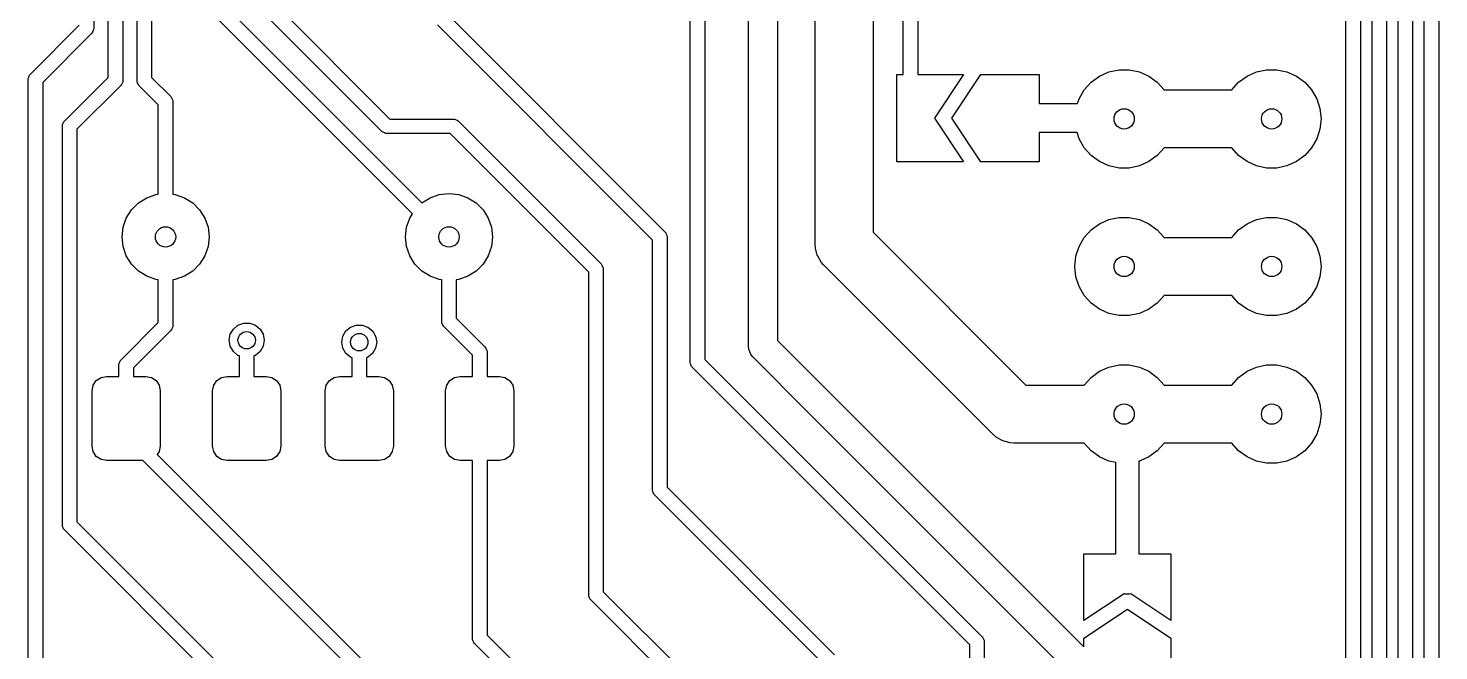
# Model space of a CAD drawing. Extents: x 0.04 to 1.96, y 0.03 to 3.58.
# Drawn here: x 1.007 to 1.963, y 0.79 to 1.211 of the extents above; entities that cross this region are included whole.
import ezdxf

# ---------------------------------------------------------------- set-up
doc = ezdxf.new("R2010")
doc.units = 0
doc.header["$MEASUREMENT"] = 0
doc.layers.add('BLACK', color=7, linetype='CONTINUOUS')

msp = doc.modelspace()

# ---------------------------------------------------------------- linework, layer by layer
at = {"layer": 'BLACK', "linetype": 'CONTINUOUS'}
for p, q in [((1.95323, 0.12519), (1.95323, 2.47296)), ((1.96307, 2.475), (1.96307, 0.12315)), ((1.93551, 0.13747), (1.93551, 1.82253)), ((1.94535, 1.82457), (1.94535, 0.13543)), ((1.9178, 0.56976), (1.9178, 1.77505)), ((1.92764, 1.77709), (1.92764, 0.56772)), ((1.05134, 1.54817), (1.05134, 1.21142)), ((1.06118, 1.17814), (1.06118, 1.54792)), ((1.07102, 1.54817), (1.07102, 1.1761)), ((1.08071, 1.17598), (1.08071, 1.53213)), ((1.09055, 1.53117), (1.09055, 1.17802)), ((1.60008, 1.18004), (1.60008, 1.50642)), ((1.60992, 1.50846), (1.60992, 1.18004)), ((1.54031, 1.065), (1.54031, 1.43)), ((1.57969, 1.43), (1.57969, 1.07315)), ((1.51484, 1.31223), (1.51484, 0.99986)), ((1.49516, 0.99579), (1.49516, 1.30816)), ((1.45571, 0.98504), (1.45571, 1.29233)), ((1.46555, 1.29437), (1.46555, 0.98708)), ((1.90008, 0.64162), (1.90008, 1.29276)), ((1.90992, 1.2948), (1.90992, 0.63958)), ((1.11039, 1.25657), (1.27381, 1.09315)), ((1.26734, 1.0857), (1.10199, 1.25105)), ((1.1752, 1.22676), (1.25204, 1.14992)), ((1.24652, 1.14152), (1.1668, 1.22124)), ((1.28813, 1.22383), (1.43852, 1.07344)), ((1.00833, 1.18029), (1.0415, 1.21346)), ((1.0499, 1.20794), (1.01673, 1.17477)), ((1.05051, 1.20868), (1.0499, 1.20794)), ((1.05124, 1.21046), (1.05051, 1.20868)), ((1.05134, 1.21142), (1.05124, 1.21046)), ((1.05124, 1.21046), (1.05124, 1.21046)), ((1.43012, 1.06792), (1.28432, 1.21372)), ((1.00689, 1.17681), (1.00698, 1.17777)), ((1.00689, 0.68819), (1.00689, 1.17681)), ((1.00698, 1.17777), (1.00772, 1.17955)), ((1.00772, 1.17955), (1.00833, 1.18029)), ((1.00772, 1.17955), (1.00772, 1.17955)), ((1.03152, 1.14848), (1.06118, 1.17814)), ((1.09055, 1.17802), (1.10348, 1.16509)), ((1.59562, 1.12098), (1.59562, 1.18004)), ((1.59562, 1.18004), (1.60008, 1.18004)), ((1.60992, 1.18004), (1.6409, 1.18004)), ((1.6409, 1.18004), (1.62121, 1.15051)), ((1.63302, 1.15051), (1.65271, 1.18004)), ((1.65271, 1.18004), (1.69208, 1.18004)), ((1.69208, 1.18004), (1.69208, 1.16035)), ((1.72741, 1.17487), (1.73307, 1.17898)), ((1.73307, 1.17898), (1.73946, 1.18183)), ((1.73946, 1.18183), (1.74631, 1.18328)), ((1.74631, 1.18328), (1.7533, 1.18328)), ((1.7533, 1.18328), (1.76014, 1.18183)), ((1.76014, 1.18183), (1.76654, 1.17898)), ((1.76654, 1.17898), (1.7722, 1.17487)), ((1.82741, 1.17487), (1.83307, 1.17898)), ((1.83307, 1.17898), (1.83946, 1.18183)), ((1.83946, 1.18183), (1.84631, 1.18328)), ((1.84631, 1.18328), (1.8533, 1.18328)), ((1.8533, 1.18328), (1.86014, 1.18183)), ((1.86014, 1.18183), (1.86654, 1.17898)), ((1.86654, 1.17898), (1.8722, 1.17487)), ((1.01673, 1.17477), (1.01673, 0.69023)), ((1.06958, 1.17262), (1.03992, 1.14296)), ((1.07019, 1.17337), (1.06958, 1.17262)), ((1.07093, 1.17514), (1.07019, 1.17337)), ((1.07102, 1.1761), (1.07093, 1.17514)), ((1.0808, 1.17502), (1.08071, 1.17598)), ((1.08102, 1.1745), (1.0808, 1.17502)), ((1.0808, 1.17502), (1.0808, 1.17502)), ((1.08154, 1.17325), (1.08102, 1.1745)), ((1.08215, 1.1725), (1.08154, 1.17325)), ((1.08154, 1.17325), (1.08154, 1.17325)), ((1.09508, 1.15958), (1.08215, 1.1725)), ((1.71923, 1.16361), (1.72273, 1.16967)), ((1.72273, 1.16967), (1.72741, 1.17487)), ((1.7722, 1.17487), (1.77686, 1.16969)), ((1.77686, 1.16969), (1.82274, 1.16969)), ((1.82274, 1.16969), (1.82741, 1.17487)), ((1.8722, 1.17487), (1.87688, 1.16967)), ((1.87688, 1.16967), (1.88037, 1.16361)), ((1.09508, 1.09897), (1.09508, 1.15958)), ((1.10348, 1.16509), (1.10409, 1.16435)), ((1.10409, 1.16435), (1.10409, 1.16435)), ((1.10409, 1.16435), (1.10483, 1.16257)), ((1.10483, 1.16257), (1.10492, 1.16161)), ((1.10492, 1.16161), (1.10492, 1.09897)), ((1.69208, 1.16035), (1.71817, 1.16035)), ((1.71817, 1.16035), (1.71923, 1.16361)), ((1.88037, 1.16361), (1.88254, 1.15696)), ((1.03017, 1.14596), (1.03091, 1.14773)), ((1.03091, 1.14773), (1.03152, 1.14848)), ((1.03091, 1.14773), (1.03091, 1.14773)), ((1.25204, 1.14992), (1.295, 1.14992)), ((1.295, 1.14992), (1.29596, 1.14983)), ((1.29596, 1.14983), (1.29596, 1.14983)), ((1.29596, 1.14983), (1.29648, 1.14961)), ((1.29648, 1.14961), (1.29773, 1.14909)), ((1.29773, 1.14909), (1.29773, 1.14909)), ((1.29773, 1.14909), (1.29848, 1.14848)), ((1.29848, 1.14848), (1.39521, 1.05175)), ((1.62121, 1.15051), (1.6409, 1.12098)), ((1.65271, 1.12098), (1.63302, 1.15051)), ((1.88254, 1.15696), (1.88327, 1.15)), ((1.88327, 1.15), (1.88254, 1.14304)), ((1.03008, 1.145), (1.03017, 1.14596)), ((1.03008, 0.875), (1.03008, 1.145)), ((1.03992, 1.14296), (1.03992, 0.87704)), ((1.24727, 1.14091), (1.24652, 1.14152)), ((1.24831, 1.14048), (1.24727, 1.14091)), ((1.24727, 1.14091), (1.24727, 1.14091)), ((1.24904, 1.14017), (1.24831, 1.14048)), ((1.25, 1.14008), (1.24904, 1.14017)), ((1.24904, 1.14017), (1.24904, 1.14017)), ((1.29296, 1.14008), (1.25, 1.14008)), ((1.38681, 1.04623), (1.29296, 1.14008)), ((1.71784, 1.14067), (1.69208, 1.14067)), ((1.69208, 1.14067), (1.69208, 1.12098)), ((1.71923, 1.13639), (1.71784, 1.14067)), ((1.88254, 1.14304), (1.88037, 1.13639)), ((1.72273, 1.13033), (1.71923, 1.13639)), ((1.72741, 1.12513), (1.72273, 1.13033)), ((1.77686, 1.13031), (1.7722, 1.12513)), ((1.82274, 1.13031), (1.77686, 1.13031)), ((1.82741, 1.12513), (1.82274, 1.13031)), ((1.87688, 1.13033), (1.8722, 1.12513)), ((1.88037, 1.13639), (1.87688, 1.13033)), ((1.6409, 1.12098), (1.59562, 1.12098)), ((1.69208, 1.12098), (1.65271, 1.12098)), ((1.73307, 1.12102), (1.72741, 1.12513)), ((1.73946, 1.11817), (1.73307, 1.12102)), ((1.76654, 1.12102), (1.76014, 1.11817)), ((1.7722, 1.12513), (1.76654, 1.12102)), ((1.83307, 1.12102), (1.82741, 1.12513)), ((1.83946, 1.11817), (1.83307, 1.12102)), ((1.86654, 1.12102), (1.86014, 1.11817)), ((1.8722, 1.12513), (1.86654, 1.12102)), ((1.74631, 1.11672), (1.73946, 1.11817)), ((1.7533, 1.11672), (1.74631, 1.11672)), ((1.76014, 1.11817), (1.7533, 1.11672)), ((1.84631, 1.11672), (1.83946, 1.11817)), ((1.8533, 1.11672), (1.84631, 1.11672)), ((1.86014, 1.11817), (1.8533, 1.11672)), ((1.07691, 1.08841), (1.08159, 1.09309)), ((1.08159, 1.09309), (1.08719, 1.0966)), ((1.08719, 1.0966), (1.09343, 1.09879)), ((1.09343, 1.09879), (1.09508, 1.09897)), ((1.10492, 1.09897), (1.10657, 1.09879)), ((1.10657, 1.09879), (1.11281, 1.0966)), ((1.11281, 1.0966), (1.11841, 1.09309)), ((1.11841, 1.09309), (1.12309, 1.08841)), ((1.27381, 1.09315), (1.27931, 1.0966)), ((1.27931, 1.0966), (1.28556, 1.09879)), ((1.28556, 1.09879), (1.29213, 1.09953)), ((1.29213, 1.09953), (1.2987, 1.09879)), ((1.2987, 1.09879), (1.30494, 1.0966)), ((1.30494, 1.0966), (1.31054, 1.09309)), ((1.31054, 1.09309), (1.31521, 1.08841)), ((1.07121, 1.07657), (1.0734, 1.08281)), ((1.0734, 1.08281), (1.07691, 1.08841)), ((1.12309, 1.08841), (1.1266, 1.08281)), ((1.1266, 1.08281), (1.12879, 1.07657)), ((1.26334, 1.07657), (1.26552, 1.08281)), ((1.26552, 1.08281), (1.26734, 1.0857)), ((1.31521, 1.08841), (1.31873, 1.08281)), ((1.31873, 1.08281), (1.32091, 1.07657)), ((1.73307, 1.07898), (1.73946, 1.08183)), ((1.73946, 1.08183), (1.74631, 1.08328)), ((1.74631, 1.08328), (1.7533, 1.08328)), ((1.7533, 1.08328), (1.76014, 1.08183)), ((1.76014, 1.08183), (1.76654, 1.07898)), ((1.83307, 1.07898), (1.83946, 1.08183)), ((1.83946, 1.08183), (1.84631, 1.08328)), ((1.84631, 1.08328), (1.8533, 1.08328)), ((1.8533, 1.08328), (1.86014, 1.08183)), ((1.86014, 1.08183), (1.86654, 1.07898)), ((1.07047, 1.07), (1.07121, 1.07657)), ((1.12879, 1.07657), (1.12953, 1.07)), ((1.2626, 1.07), (1.26334, 1.07657)), ((1.32091, 1.07657), (1.32165, 1.07)), ((1.43852, 1.07344), (1.43913, 1.07269)), ((1.43913, 1.07269), (1.43913, 1.07269)), ((1.43913, 1.07269), (1.43943, 1.07196)), ((1.43943, 1.07196), (1.43985, 1.07096)), ((1.43985, 1.07096), (1.43987, 1.07092)), ((1.57969, 1.07315), (1.68315, 0.96969)), ((1.72273, 1.06967), (1.72741, 1.07487)), ((1.72741, 1.07487), (1.73307, 1.07898)), ((1.76654, 1.07898), (1.7722, 1.07487)), ((1.7722, 1.07487), (1.77686, 1.06969)), ((1.82274, 1.06969), (1.82741, 1.07487)), ((1.82741, 1.07487), (1.83307, 1.07898)), ((1.86654, 1.07898), (1.8722, 1.07487)), ((1.8722, 1.07487), (1.87688, 1.06967)), ((1.07121, 1.06343), (1.07047, 1.07)), ((1.0734, 1.05719), (1.07121, 1.06343)), ((1.12879, 1.06343), (1.1266, 1.05719)), ((1.12953, 1.07), (1.12879, 1.06343)), ((1.26334, 1.06343), (1.2626, 1.07)), ((1.26552, 1.05719), (1.26334, 1.06343)), ((1.32091, 1.06343), (1.31873, 1.05719)), ((1.32165, 1.07), (1.32091, 1.06343)), ((1.43012, 0.89843), (1.43012, 1.06792)), ((1.43987, 1.07092), (1.43996, 1.06996)), ((1.43996, 1.06996), (1.43996, 0.90046)), ((1.54048, 1.06243), (1.54031, 1.065)), ((1.5418, 1.05753), (1.54048, 1.06243)), ((1.54048, 1.06243), (1.54048, 1.06243)), ((1.71707, 1.05696), (1.71923, 1.06361)), ((1.71923, 1.06361), (1.72273, 1.06967)), ((1.77686, 1.06969), (1.82274, 1.06969)), ((1.87688, 1.06967), (1.88037, 1.06361)), ((1.88037, 1.06361), (1.88254, 1.05696)), ((1.07691, 1.05159), (1.0734, 1.05719)), ((1.1266, 1.05719), (1.12309, 1.05159)), ((1.26904, 1.05159), (1.26552, 1.05719)), ((1.31873, 1.05719), (1.31521, 1.05159)), ((1.54181, 1.05747), (1.5418, 1.05753)), ((1.54438, 1.05302), (1.54181, 1.05747)), ((1.54608, 1.05108), (1.54438, 1.05302)), ((1.54438, 1.05302), (1.54438, 1.05302)), ((1.71634, 1.05), (1.71707, 1.05696)), ((1.88254, 1.05696), (1.88327, 1.05)), ((1.08159, 1.04691), (1.07691, 1.05159)), ((1.08719, 1.0434), (1.08159, 1.04691)), ((1.09343, 1.04121), (1.08719, 1.0434)), ((1.11281, 1.0434), (1.10657, 1.04121)), ((1.11841, 1.04691), (1.11281, 1.0434)), ((1.12309, 1.05159), (1.11841, 1.04691)), ((1.27372, 1.04691), (1.26904, 1.05159)), ((1.27931, 1.0434), (1.27372, 1.04691)), ((1.28556, 1.04121), (1.27931, 1.0434)), ((1.30494, 1.0434), (1.2987, 1.04121)), ((1.31054, 1.04691), (1.30494, 1.0434)), ((1.31521, 1.05159), (1.31054, 1.04691)), ((1.38681, 0.82756), (1.38681, 1.04623)), ((1.39521, 1.05175), (1.39582, 1.051)), ((1.39582, 1.051), (1.39649, 1.04938)), ((1.39649, 1.04938), (1.39656, 1.04923)), ((1.39656, 1.04923), (1.39665, 1.04827)), ((1.39665, 1.04827), (1.39665, 0.8296)), ((1.66108, 0.93608), (1.54608, 1.05108)), ((1.71707, 1.04304), (1.71634, 1.05)), ((1.71923, 1.03639), (1.71707, 1.04304)), ((1.88254, 1.04304), (1.88037, 1.03639)), ((1.88327, 1.05), (1.88254, 1.04304)), ((1.09508, 1.04103), (1.09343, 1.04121)), ((1.09508, 1.01204), (1.09508, 1.04103)), ((1.10657, 1.04121), (1.10492, 1.04103)), ((1.10492, 1.04103), (1.10492, 1.01)), ((1.2872, 1.04103), (1.28556, 1.04121)), ((1.2872, 1.01287), (1.2872, 1.04103)), ((1.2987, 1.04121), (1.29705, 1.04103)), ((1.29705, 1.04103), (1.29705, 1.01491)), ((1.72273, 1.03033), (1.71923, 1.03639)), ((1.88037, 1.03639), (1.87688, 1.03033)), ((1.72741, 1.02513), (1.72273, 1.03033)), ((1.73307, 1.02102), (1.72741, 1.02513)), ((1.7722, 1.02513), (1.76654, 1.02102)), ((1.77686, 1.03031), (1.7722, 1.02513)), ((1.82274, 1.03031), (1.77686, 1.03031)), ((1.82741, 1.02513), (1.82274, 1.03031)), ((1.83307, 1.02102), (1.82741, 1.02513)), ((1.8722, 1.02513), (1.86654, 1.02102)), ((1.87688, 1.03033), (1.8722, 1.02513)), ((1.29705, 1.01491), (1.31647, 0.99549)), ((1.73946, 1.01817), (1.73307, 1.02102)), ((1.74631, 1.01672), (1.73946, 1.01817)), ((1.7533, 1.01672), (1.74631, 1.01672)), ((1.76014, 1.01817), (1.7533, 1.01672)), ((1.76654, 1.02102), (1.76014, 1.01817)), ((1.83946, 1.01817), (1.83307, 1.02102)), ((1.84631, 1.01672), (1.83946, 1.01817)), ((1.8533, 1.01672), (1.84631, 1.01672)), ((1.86014, 1.01817), (1.8533, 1.01672)), ((1.86654, 1.02102), (1.86014, 1.01817)), ((1.06983, 0.98679), (1.09508, 1.01204)), ((1.10348, 1.00652), (1.07823, 0.98127)), ((1.10409, 1.00727), (1.10348, 1.00652)), ((1.10483, 1.00904), (1.10409, 1.00727)), ((1.10492, 1.01), (1.10483, 1.00904)), ((1.10483, 1.00904), (1.10483, 1.00904)), ((1.14319, 1), (1.1439, 1.00404)), ((1.1439, 1.00404), (1.14595, 1.00759)), ((1.14595, 1.00759), (1.14909, 1.01023)), ((1.14909, 1.01023), (1.15295, 1.01163)), ((1.15295, 1.01163), (1.15705, 1.01163)), ((1.15705, 1.01163), (1.16091, 1.01023)), ((1.16091, 1.01023), (1.16405, 1.00759)), ((1.16405, 1.00759), (1.1661, 1.00404)), ((1.1661, 1.00404), (1.16681, 1)), ((1.2202, 1.00274), (1.22225, 1.00629)), ((1.22225, 1.00629), (1.22539, 1.00893)), ((1.22539, 1.00893), (1.22925, 1.01033)), ((1.22925, 1.01033), (1.23335, 1.01033)), ((1.23335, 1.01033), (1.2372, 1.00893)), ((1.2372, 1.00893), (1.24035, 1.00629)), ((1.24035, 1.00629), (1.2424, 1.00274)), ((1.2873, 1.01191), (1.2872, 1.01287)), ((1.28803, 1.01014), (1.2873, 1.01191)), ((1.28865, 1.00939), (1.28803, 1.01014)), ((1.28803, 1.01014), (1.28803, 1.01014)), ((1.30807, 0.98997), (1.28865, 1.00939)), ((1.1439, 0.99596), (1.14319, 1)), ((1.14595, 0.99241), (1.1439, 0.99596)), ((1.1661, 0.99596), (1.16405, 0.99241)), ((1.16681, 1), (1.1661, 0.99596)), ((1.21949, 0.9987), (1.2202, 1.00274)), ((1.2202, 0.99466), (1.21949, 0.9987)), ((1.22225, 0.99111), (1.2202, 0.99466)), ((1.2424, 0.99466), (1.24035, 0.99111)), ((1.2424, 1.00274), (1.24311, 0.9987)), ((1.24311, 0.9987), (1.2424, 0.99466)), ((1.31647, 0.99549), (1.31708, 0.99474)), ((1.31708, 0.99474), (1.31708, 0.99474)), ((1.31708, 0.99474), (1.31782, 0.99297)), ((1.49535, 0.99387), (1.49516, 0.99579)), ((1.51484, 0.99986), (1.54985, 0.96485)), ((1.06848, 0.98427), (1.06922, 0.98604)), ((1.06922, 0.98604), (1.06983, 0.98679)), ((1.06922, 0.98604), (1.06922, 0.98604)), ((1.14909, 0.98977), (1.14595, 0.99241)), ((1.15008, 0.98941), (1.14909, 0.98977)), ((1.15008, 0.97555), (1.15008, 0.98941)), ((1.16091, 0.98977), (1.15992, 0.98941)), ((1.15992, 0.98941), (1.15992, 0.97555)), ((1.16405, 0.99241), (1.16091, 0.98977)), ((1.22539, 0.98847), (1.22225, 0.99111)), ((1.22638, 0.98811), (1.22539, 0.98847)), ((1.22638, 0.97555), (1.22638, 0.98811)), ((1.2372, 0.98847), (1.23622, 0.98811)), ((1.23622, 0.98811), (1.23622, 0.97555)), ((1.24035, 0.99111), (1.2372, 0.98847)), ((1.30807, 0.97555), (1.30807, 0.98997)), ((1.31782, 0.99297), (1.31791, 0.99201)), ((1.31791, 0.99201), (1.31791, 0.97555)), ((1.4558, 0.98408), (1.45571, 0.98504)), ((1.46555, 0.98708), (1.65348, 0.79915)), ((1.49682, 0.99032), (1.49535, 0.99387)), ((1.49804, 0.98883), (1.49682, 0.99032)), ((1.49682, 0.99032), (1.49682, 0.99032)), ((1.53593, 0.95093), (1.49804, 0.98883)), ((1.05625, 0.9748), (1.06002, 0.97555)), ((1.06002, 0.97555), (1.06839, 0.97555)), ((1.06839, 0.98331), (1.06848, 0.98427)), ((1.06839, 0.97555), (1.06839, 0.98331)), ((1.07823, 0.98127), (1.07823, 0.97555)), ((1.07823, 0.97555), (1.08659, 0.97555)), ((1.08659, 0.97555), (1.09036, 0.9748)), ((1.13795, 0.9748), (1.14171, 0.97555)), ((1.14171, 0.97555), (1.15008, 0.97555)), ((1.15992, 0.97555), (1.16829, 0.97555)), ((1.16829, 0.97555), (1.17205, 0.9748)), ((1.21425, 0.9748), (1.21801, 0.97555)), ((1.21801, 0.97555), (1.22638, 0.97555)), ((1.23622, 0.97555), (1.24459, 0.97555)), ((1.24459, 0.97555), (1.24835, 0.9748)), ((1.29594, 0.9748), (1.2997, 0.97555)), ((1.2997, 0.97555), (1.30807, 0.97555)), ((1.31791, 0.97555), (1.32628, 0.97555)), ((1.32628, 0.97555), (1.33005, 0.9748)), ((1.45654, 0.98231), (1.4558, 0.98408)), ((1.45715, 0.98156), (1.45654, 0.98231)), ((1.45654, 0.98231), (1.45654, 0.98231)), ((1.64508, 0.79363), (1.45715, 0.98156)), ((1.72741, 0.97487), (1.73307, 0.97898)), ((1.73307, 0.97898), (1.73946, 0.98183)), ((1.73946, 0.98183), (1.74631, 0.98328)), ((1.74631, 0.98328), (1.7533, 0.98328)), ((1.7533, 0.98328), (1.76014, 0.98183)), ((1.76014, 0.98183), (1.76654, 0.97898)), ((1.76654, 0.97898), (1.7722, 0.97487)), ((1.82741, 0.97487), (1.83307, 0.97898)), ((1.83307, 0.97898), (1.83946, 0.98183)), ((1.83946, 0.98183), (1.84631, 0.98328)), ((1.84631, 0.98328), (1.8533, 0.98328)), ((1.8533, 0.98328), (1.86014, 0.98183)), ((1.86014, 0.98183), (1.86654, 0.97898)), ((1.86654, 0.97898), (1.8722, 0.97487)), ((1.05018, 0.96571), (1.05093, 0.96948)), ((1.05093, 0.96948), (1.05306, 0.97267)), ((1.05306, 0.97267), (1.05625, 0.9748)), ((1.09036, 0.9748), (1.09355, 0.97267)), ((1.09355, 0.97267), (1.09569, 0.96948)), ((1.09569, 0.96948), (1.09644, 0.96571)), ((1.13187, 0.96571), (1.13262, 0.96948)), ((1.13262, 0.96948), (1.13475, 0.97267)), ((1.13475, 0.97267), (1.13795, 0.9748)), ((1.17205, 0.9748), (1.17525, 0.97267)), ((1.17525, 0.97267), (1.17738, 0.96948)), ((1.17738, 0.96948), (1.17813, 0.96571)), ((1.20817, 0.96571), (1.20892, 0.96948)), ((1.20892, 0.96948), (1.21105, 0.97267)), ((1.21105, 0.97267), (1.21425, 0.9748)), ((1.24835, 0.9748), (1.25155, 0.97267)), ((1.25155, 0.97267), (1.25368, 0.96948)), ((1.25368, 0.96948), (1.25443, 0.96571)), ((1.28986, 0.96571), (1.29061, 0.96948)), ((1.29061, 0.96948), (1.29275, 0.97267)), ((1.29275, 0.97267), (1.29594, 0.9748)), ((1.33005, 0.9748), (1.33324, 0.97267)), ((1.33324, 0.97267), (1.33537, 0.96948)), ((1.33537, 0.96948), (1.33612, 0.96571)), ((1.68315, 0.96969), (1.72274, 0.96969)), ((1.72274, 0.96969), (1.72741, 0.97487)), ((1.7722, 0.97487), (1.77686, 0.96969)), ((1.77686, 0.96969), (1.82274, 0.96969)), ((1.82274, 0.96969), (1.82741, 0.97487)), ((1.8722, 0.97487), (1.87688, 0.96967)), ((1.87688, 0.96967), (1.88037, 0.96361)), ((1.05018, 0.92831), (1.05018, 0.96571)), ((1.09644, 0.96571), (1.09644, 0.92831)), ((1.13187, 0.92831), (1.13187, 0.96571)), ((1.17813, 0.96571), (1.17813, 0.92831)), ((1.20817, 0.92831), (1.20817, 0.96571)), ((1.25443, 0.96571), (1.25443, 0.92831)), ((1.28986, 0.92831), (1.28986, 0.96571)), ((1.33612, 0.96571), (1.33612, 0.92831)), ((1.54985, 0.96485), (1.54985, 0.96485)), ((1.54985, 0.96485), (1.72244, 0.79227)), ((1.88037, 0.96361), (1.88254, 0.95696)), ((1.88254, 0.95696), (1.88327, 0.95)), ((1.71528, 0.77158), (1.53593, 0.95093)), ((1.53593, 0.95093), (1.53593, 0.95093)), ((1.88327, 0.95), (1.88254, 0.94304)), ((1.88254, 0.94304), (1.88037, 0.93639)), ((1.05093, 0.92454), (1.05018, 0.92831)), ((1.09644, 0.92831), (1.09569, 0.92454)), ((1.13262, 0.92454), (1.13187, 0.92831)), ((1.17813, 0.92831), (1.17738, 0.92454)), ((1.20892, 0.92454), (1.20817, 0.92831)), ((1.25443, 0.92831), (1.25368, 0.92454)), ((1.29061, 0.92454), (1.28986, 0.92831)), ((1.33612, 0.92831), (1.33537, 0.92454)), ((1.66302, 0.93438), (1.66108, 0.93608)), ((1.6661, 0.9326), (1.66302, 0.93438)), ((1.66302, 0.93438), (1.66302, 0.93438)), ((1.66747, 0.93181), (1.6661, 0.9326)), ((1.67243, 0.93048), (1.66747, 0.93181)), ((1.675, 0.93031), (1.67243, 0.93048)), ((1.67243, 0.93048), (1.67243, 0.93048)), ((1.72274, 0.93031), (1.675, 0.93031)), ((1.72741, 0.92513), (1.72274, 0.93031)), ((1.77686, 0.93031), (1.7722, 0.92513)), ((1.82274, 0.93031), (1.77686, 0.93031)), ((1.82741, 0.92513), (1.82274, 0.93031)), ((1.87688, 0.93033), (1.8722, 0.92513)), ((1.88037, 0.93639), (1.87688, 0.93033)), ((1.05306, 0.92135), (1.05093, 0.92454)), ((1.05625, 0.91921), (1.05306, 0.92135)), ((1.06002, 0.91846), (1.05625, 0.91921)), ((1.08458, 0.91846), (1.06002, 0.91846)), ((1.24508, 0.75796), (1.08458, 0.91846)), ((1.09569, 0.92454), (1.09438, 0.92258)), ((1.09438, 0.92258), (1.25348, 0.76348)), ((1.13475, 0.92135), (1.13262, 0.92454)), ((1.13795, 0.91921), (1.13475, 0.92135)), ((1.14171, 0.91846), (1.13795, 0.91921)), ((1.16829, 0.91846), (1.14171, 0.91846)), ((1.17205, 0.91921), (1.16829, 0.91846)), ((1.17525, 0.92135), (1.17205, 0.91921)), ((1.17738, 0.92454), (1.17525, 0.92135)), ((1.21105, 0.92135), (1.20892, 0.92454)), ((1.21425, 0.91921), (1.21105, 0.92135)), ((1.21801, 0.91846), (1.21425, 0.91921)), ((1.24459, 0.91846), (1.21801, 0.91846)), ((1.24835, 0.91921), (1.24459, 0.91846)), ((1.25155, 0.92135), (1.24835, 0.91921)), ((1.25368, 0.92454), (1.25155, 0.92135)), ((1.29275, 0.92135), (1.29061, 0.92454)), ((1.29594, 0.91921), (1.29275, 0.92135)), ((1.2997, 0.91846), (1.29594, 0.91921)), ((1.30807, 0.91846), (1.2997, 0.91846)), ((1.30807, 0.79803), (1.30807, 0.91846)), ((1.32628, 0.91846), (1.31791, 0.91846)), ((1.31791, 0.91846), (1.31791, 0.80007)), ((1.33005, 0.91921), (1.32628, 0.91846)), ((1.33324, 0.92135), (1.33005, 0.91921)), ((1.33537, 0.92454), (1.33324, 0.92135)), ((1.73307, 0.92102), (1.72741, 0.92513)), ((1.73946, 0.91817), (1.73307, 0.92102)), ((1.74409, 0.91719), (1.73946, 0.91817)), ((1.76014, 0.91817), (1.75984, 0.91811)), ((1.75984, 0.91811), (1.75984, 0.85531)), ((1.76654, 0.92102), (1.76014, 0.91817)), ((1.7722, 0.92513), (1.76654, 0.92102)), ((1.83307, 0.92102), (1.82741, 0.92513)), ((1.83946, 0.91817), (1.83307, 0.92102)), ((1.84631, 0.91672), (1.83946, 0.91817)), ((1.86014, 0.91817), (1.8533, 0.91672)), ((1.86654, 0.92102), (1.86014, 0.91817)), ((1.8722, 0.92513), (1.86654, 0.92102)), ((1.74409, 0.85531), (1.74409, 0.91719)), ((1.8533, 0.91672), (1.84631, 0.91672)), ((1.43996, 0.90046), (1.55348, 0.78694)), ((1.43021, 0.89747), (1.43012, 0.89843)), ((1.43095, 0.89569), (1.43021, 0.89747)), ((1.43156, 0.89495), (1.43095, 0.89569)), ((1.43095, 0.89569), (1.43095, 0.89569)), ((1.54508, 0.78143), (1.43156, 0.89495)), ((1.03017, 0.87404), (1.03008, 0.875)), ((1.03091, 0.87227), (1.03017, 0.87404)), ((1.03152, 0.87152), (1.03091, 0.87227)), ((1.03091, 0.87227), (1.03091, 0.87227)), ((1.14508, 0.75796), (1.03152, 0.87152)), ((1.03992, 0.87704), (1.15348, 0.76348)), ((1.72244, 0.81004), (1.72244, 0.85531)), ((1.72244, 0.85531), (1.74409, 0.85531)), ((1.75984, 0.85531), (1.7815, 0.85531)), ((1.7815, 0.85531), (1.7815, 0.81004)), ((1.38691, 0.8266), (1.38681, 0.82756)), ((1.38764, 0.82482), (1.38691, 0.8266)), ((1.38825, 0.82408), (1.38764, 0.82482)), ((1.38764, 0.82482), (1.38764, 0.82482)), ((1.44508, 0.76725), (1.38825, 0.82408)), ((1.39665, 0.8296), (1.45348, 0.77277)), ((1.7497, 0.82821), (1.72244, 0.81004)), ((1.75043, 0.82791), (1.7497, 0.82821)), ((1.7535, 0.82791), (1.75043, 0.82791)), ((1.75424, 0.82821), (1.7535, 0.82791)), ((1.7815, 0.81004), (1.75424, 0.82821)), ((1.72244, 0.79823), (1.75197, 0.81791)), ((1.75197, 0.81791), (1.7815, 0.79823)), ((1.30817, 0.79707), (1.30807, 0.79803)), ((1.3089, 0.7953), (1.30817, 0.79707)), ((1.30951, 0.79455), (1.3089, 0.7953)), ((1.3089, 0.7953), (1.3089, 0.7953)), ((1.34508, 0.75899), (1.30951, 0.79455)), ((1.31791, 0.80007), (1.35348, 0.7645)), ((1.64508, 0.68298), (1.64508, 0.79363)), ((1.65348, 0.79915), (1.65409, 0.7984)), ((1.65409, 0.7984), (1.65409, 0.7984)), ((1.65409, 0.7984), (1.65483, 0.79663)), ((1.65483, 0.79663), (1.65492, 0.79567)), ((1.65492, 0.79567), (1.65492, 0.68298)), ((1.72244, 0.79227), (1.72244, 0.79823)), ((1.7815, 0.79823), (1.7815, 0.75886))]:
    msp.add_line(p, q, dxfattribs=at)
at = {"layer": 'BLACK'}
for centre, radius in [((1.7498, 1.15), 0.00689), ((1.8498, 1.15), 0.00689), ((1.1, 1.07), 0.00689), ((1.29213, 1.07), 0.00689), ((1.7498, 1.05), 0.00689), ((1.8498, 1.05), 0.00689), ((1.155, 1), 0.00591), ((1.2313, 0.9987), 0.00591), ((1.7498, 0.95), 0.00689), ((1.8498, 0.95), 0.00689)]:
    msp.add_circle(centre, radius, dxfattribs=at)

doc.saveas('drawing.dxf')
